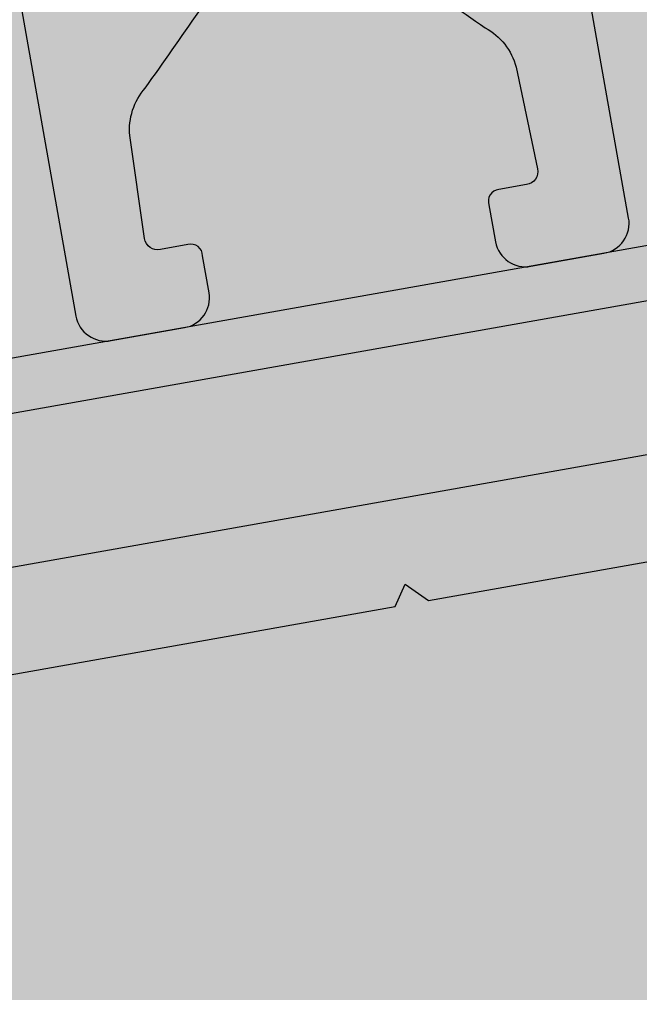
# Model space of a CAD drawing. Header units: millimetres. Extents: x -9096648 to 8741128, y -70248 to 735163.
# Drawn here: x -196562.65 to -196551.47, y 345907.36 to 345924.9 of the extents above; entities that cross this region are included whole.
import ezdxf
from ezdxf import colors
from ezdxf.entities.mleader import LeaderData, LeaderLine
from ezdxf.enums import TextEntityAlignment as Align
from ezdxf.math import Vec2, Vec3

# ---------------------------------------------------------------- set-up
doc = ezdxf.new("R2018")
doc.units = ezdxf.units.MM
for name, color, linetype, lineweight in [('АР_Маркер экспликации', 239, 'Continuous', 13), ('АР_Номер помещения', 1, 'Continuous', 25), ('АР_Отметки', 250, 'Continuous', 15), ('АР_Помещения_площадь', 19, 'Continuous', 9), ('АР_Размеры', 175, 'Continuous', 9), ('АР_Сущ Несущая стена', 202, 'Continuous', 30)]:
    doc.layers.add(name, color=color, linetype=linetype, lineweight=lineweight)
doc.layers.add('АР_Названия помещений', color=124, linetype='Continuous', lineweight=5, plot=False)
doc.styles.add('ISOCPEUR', font='isocpeui.ttf', dxfattribs={"height": 250})
doc.styles.get("Standard").update_dxf_attribs({"font": 'arial.ttf'})

# ---------------------------------------------------------------- blocks, each defined once
blk = doc.blocks.new('*U2187')
at = {"color": 8, "style": 'ISOCPEUR', "flags": 1}
blk.add_attdef('КАТЕГОРИЯ', (-499.166, -2092.186), '', height=250, dxfattribs=at)
at = {"layer": 'АР_Номер помещения', "color": 8, "style": 'ISOCPEUR'}
blk.add_attdef('НОМЕР_ПОМЕЩЕНИЯ', text='', height=300, dxfattribs=at).set_placement((-21006.233, -3796.072), align=Align.MIDDLE_CENTER)
at = {"layer": 'АР_Помещения_площадь', "color": 8, "lineweight": 30, "flags": 104}
blk.add_attdef('ИМЯ_ПОМЕЩЕНИЯ', text='', height=100, dxfattribs=at).set_placement((157.628, 1217.141), align=Align.MIDDLE_CENTER)
at = {"layer": 'АР_Помещения_площадь', "color": 8, "style": 'ISOCPEUR'}
blk.add_attdef('ПЛОЩАДЬ_ПОМЕЩЕНИЯ', text='', height=200, dxfattribs=at).set_placement((-20054.82, -13069.522), align=Align.MIDDLE_RIGHT)
blk = doc.blocks.new('*U2171')
at = {"color": 8, "style": 'ISOCPEUR', "flags": 1}
blk.add_attdef('КАТЕГОРИЯ', (-499.166, -2092.186), '', height=250, dxfattribs=at)
at = {"layer": 'АР_Номер помещения', "color": 8, "style": 'ISOCPEUR'}
blk.add_attdef('НОМЕР_ПОМЕЩЕНИЯ', text='', height=300, dxfattribs=at).set_placement((1135.237, -4683.519), align=Align.MIDDLE_CENTER)
at = {"layer": 'АР_Помещения_площадь', "color": 8, "lineweight": 30, "flags": 104}
blk.add_attdef('ИМЯ_ПОМЕЩЕНИЯ', text='', height=100, dxfattribs=at).set_placement((157.628, 1217.141), align=Align.MIDDLE_CENTER)
at = {"layer": 'АР_Помещения_площадь', "color": 8, "style": 'ISOCPEUR'}
blk.add_attdef('ПЛОЩАДЬ_ПОМЕЩЕНИЯ', text='', height=200, dxfattribs=at).set_placement((6388.051, -10752.088), align=Align.MIDDLE_RIGHT)
blk = doc.blocks.new('*U2167')
at = {"color": 8, "style": 'ISOCPEUR', "flags": 1}
blk.add_attdef('КАТЕГОРИЯ', (-499.166, -2092.186), '', height=250, dxfattribs=at)
at = {"layer": 'АР_Номер помещения', "color": 8, "style": 'ISOCPEUR'}
blk.add_attdef('НОМЕР_ПОМЕЩЕНИЯ', text='', height=300, dxfattribs=at).set_placement((-20232.679, 2600.078), align=Align.MIDDLE_CENTER)
at = {"layer": 'АР_Помещения_площадь', "color": 8, "style": 'ISOCPEUR'}
blk.add_attdef('ПЛОЩАДЬ_ПОМЕЩЕНИЯ', text='', height=200, dxfattribs=at).set_placement((-20053.458, 1769.683), align=Align.MIDDLE_RIGHT)
at = {"layer": 'АР_Помещения_площадь', "color": 8, "lineweight": 30, "flags": 104}
blk.add_attdef('ИМЯ_ПОМЕЩЕНИЯ', text='', height=100, dxfattribs=at).set_placement((157.628, 1217.141), align=Align.MIDDLE_CENTER)
blk = doc.blocks.new('_DotSmall')
at = {"color": 8, "linetype": 'ByBlock', "const_width": 0.5}
blk.add_lwpolyline([(-0.0625, 0, 1), (0.0625, 0, 1)], format="xyb", close=True, dxfattribs=at)

msp = doc.modelspace()

# ---------------------------------------------------------------- linework, layer by layer
at = {"layer": 'АР_Размеры', "color": 8, "lineweight": 0, "ltscale": 100, "transparency": 33554687}
for points in [[(-196567.415, 345952.19), (-196561.631, 345919.554, 0.414326), (-196560.995, 345919.11), (-196559.674, 345919.344, 0.410627), (-196559.228, 345919.973), (-196559.347, 345920.64, 0.492552), (-196559.611, 345920.841), (-196560.109, 345920.752, -0.441111), (-196560.392, 345920.95), (-196560.66, 345922.804, -0.208057), (-196560.38, 345923.66, -0.000016), (-196558.452, 345926.415, -0.439819), (-196557.009, 345926.671, -0.000016), (-196554.252, 345924.746, -0.208057), (-196553.695, 345924.039), (-196553.309, 345922.205, -0.441111), (-196553.507, 345921.923), (-196554.005, 345921.834, 0.492552), (-196554.184, 345921.555), (-196554.066, 345920.888, 0.410627), (-196553.431, 345920.45), (-196552.111, 345920.684, 0.414326), (-196551.666, 345921.32), (-196557.451, 345953.956, 0.523933)], [(-196567.415, 345952.19), (-196561.631, 345919.554, 0.414326), (-196560.995, 345919.11), (-196559.674, 345919.344, 0.410627), (-196559.228, 345919.973), (-196559.347, 345920.64, 0.492552), (-196559.611, 345920.841), (-196560.109, 345920.752, -0.441111), (-196560.392, 345920.95), (-196560.66, 345922.804, -0.208057), (-196560.38, 345923.66, -0.000016), (-196558.452, 345926.415, -0.439819), (-196557.009, 345926.671, -0.000016), (-196554.252, 345924.746, -0.208057), (-196553.695, 345924.039), (-196553.309, 345922.205, -0.441111), (-196553.507, 345921.923), (-196554.005, 345921.834, 0.492552), (-196554.184, 345921.555), (-196554.066, 345920.888, 0.410627), (-196553.431, 345920.45), (-196552.111, 345920.684, 0.414326), (-196551.666, 345921.32), (-196557.451, 345953.956, 0.523933)], [(-196567.415, 345952.19), (-196561.631, 345919.554, 0.414326), (-196560.995, 345919.11), (-196559.674, 345919.344, 0.410627), (-196559.228, 345919.973), (-196559.347, 345920.64, 0.492552), (-196559.611, 345920.841), (-196560.109, 345920.752, -0.441111), (-196560.392, 345920.95), (-196560.66, 345922.804, -0.208057), (-196560.38, 345923.66, -0.000016), (-196558.452, 345926.415, -0.439819), (-196557.009, 345926.671, -0.000016), (-196554.252, 345924.746, -0.208057), (-196553.695, 345924.039), (-196553.309, 345922.205, -0.441111), (-196553.507, 345921.923), (-196554.005, 345921.834, 0.492552), (-196554.184, 345921.555), (-196554.066, 345920.888, 0.410627), (-196553.431, 345920.45), (-196552.111, 345920.684, 0.414326), (-196551.666, 345921.32), (-196557.451, 345953.956, 0.523933)], [(-196567.415, 345952.19), (-196561.631, 345919.554, 0.414326), (-196560.995, 345919.11), (-196559.674, 345919.344, 0.410627), (-196559.228, 345919.973), (-196559.347, 345920.64, 0.492552), (-196559.611, 345920.841), (-196560.109, 345920.752, -0.441111), (-196560.392, 345920.95), (-196560.66, 345922.804, -0.208057), (-196560.38, 345923.66, -0.000016), (-196558.452, 345926.415, -0.439819), (-196557.009, 345926.671, -0.000016), (-196554.252, 345924.746, -0.208057), (-196553.695, 345924.039), (-196553.309, 345922.205, -0.441111), (-196553.507, 345921.923), (-196554.005, 345921.834, 0.492552), (-196554.184, 345921.555), (-196554.066, 345920.888, 0.410627), (-196553.431, 345920.45), (-196552.111, 345920.684, 0.414326), (-196551.666, 345921.32), (-196557.451, 345953.956, 0.523933)], [(-196567.415, 345952.19), (-196561.631, 345919.554, 0.414326), (-196560.995, 345919.11), (-196559.674, 345919.344, 0.410627), (-196559.228, 345919.973), (-196559.347, 345920.64, 0.492552), (-196559.611, 345920.841), (-196560.109, 345920.752, -0.441111), (-196560.392, 345920.95), (-196560.66, 345922.804, -0.208057), (-196560.38, 345923.66, -0.000016), (-196558.452, 345926.415, -0.439819), (-196557.009, 345926.671, -0.000016), (-196554.252, 345924.746, -0.208057), (-196553.695, 345924.039), (-196553.309, 345922.205, -0.441111), (-196553.507, 345921.923), (-196554.005, 345921.834, 0.492552), (-196554.184, 345921.555), (-196554.066, 345920.888, 0.410627), (-196553.431, 345920.45), (-196552.111, 345920.684, 0.414326), (-196551.666, 345921.32), (-196557.451, 345953.956, 0.523933)], [(-196567.415, 345952.19), (-196561.631, 345919.554, 0.414326), (-196560.995, 345919.11), (-196559.674, 345919.344, 0.410627), (-196559.228, 345919.973), (-196559.347, 345920.64, 0.492552), (-196559.611, 345920.841), (-196560.109, 345920.752, -0.441111), (-196560.392, 345920.95), (-196560.66, 345922.804, -0.208057), (-196560.38, 345923.66, -0.000016), (-196558.452, 345926.415, -0.439819), (-196557.009, 345926.671, -0.000016), (-196554.252, 345924.746, -0.208057), (-196553.695, 345924.039), (-196553.309, 345922.205, -0.441111), (-196553.507, 345921.923), (-196554.005, 345921.834, 0.492552), (-196554.184, 345921.555), (-196554.066, 345920.888, 0.410627), (-196553.431, 345920.45), (-196552.111, 345920.684, 0.414326), (-196551.666, 345921.32), (-196557.451, 345953.956, 0.523933)], [(-196567.415, 345952.19), (-196561.631, 345919.554, 0.414326), (-196560.995, 345919.11), (-196559.674, 345919.344, 0.410627), (-196559.228, 345919.973), (-196559.347, 345920.64, 0.492552), (-196559.611, 345920.841), (-196560.109, 345920.752, -0.441111), (-196560.392, 345920.95), (-196560.66, 345922.804, -0.208057), (-196560.38, 345923.66, -0.000016), (-196558.452, 345926.415, -0.439819), (-196557.009, 345926.671, -0.000016), (-196554.252, 345924.746, -0.208057), (-196553.695, 345924.039), (-196553.309, 345922.205, -0.441111), (-196553.507, 345921.923), (-196554.005, 345921.834, 0.492552), (-196554.184, 345921.555), (-196554.066, 345920.888, 0.410627), (-196553.431, 345920.45), (-196552.111, 345920.684, 0.414326), (-196551.666, 345921.32), (-196557.451, 345953.956, 0.523933)], [(-196567.415, 345952.19), (-196561.631, 345919.554, 0.414326), (-196560.995, 345919.11), (-196559.674, 345919.344, 0.410627), (-196559.228, 345919.973), (-196559.347, 345920.64, 0.492552), (-196559.611, 345920.841), (-196560.109, 345920.752, -0.441111), (-196560.392, 345920.95), (-196560.66, 345922.804, -0.208057), (-196560.38, 345923.66, -0.000016), (-196558.452, 345926.415, -0.439819), (-196557.009, 345926.671, -0.000016), (-196554.252, 345924.746, -0.208057), (-196553.695, 345924.039), (-196553.309, 345922.205, -0.441111), (-196553.507, 345921.923), (-196554.005, 345921.834, 0.492552), (-196554.184, 345921.555), (-196554.066, 345920.888, 0.410627), (-196553.431, 345920.45), (-196552.111, 345920.684, 0.414326), (-196551.666, 345921.32), (-196557.451, 345953.956, 0.523933)], [(-196567.415, 345952.19), (-196561.631, 345919.554, 0.414326), (-196560.995, 345919.11), (-196559.674, 345919.344, 0.410627), (-196559.228, 345919.973), (-196559.347, 345920.64, 0.492552), (-196559.611, 345920.841), (-196560.109, 345920.752, -0.441111), (-196560.392, 345920.95), (-196560.66, 345922.804, -0.208057), (-196560.38, 345923.66, -0.000016), (-196558.452, 345926.415, -0.439819), (-196557.009, 345926.671, -0.000016), (-196554.252, 345924.746, -0.208057), (-196553.695, 345924.039), (-196553.309, 345922.205, -0.441111), (-196553.507, 345921.923), (-196554.005, 345921.834, 0.492552), (-196554.184, 345921.555), (-196554.066, 345920.888, 0.410627), (-196553.431, 345920.45), (-196552.111, 345920.684, 0.414326), (-196551.666, 345921.32), (-196557.451, 345953.956, 0.523933)], [(-196567.415, 345952.19), (-196561.631, 345919.554, 0.414326), (-196560.995, 345919.11), (-196559.674, 345919.344, 0.410627), (-196559.228, 345919.973), (-196559.347, 345920.64, 0.492552), (-196559.611, 345920.841), (-196560.109, 345920.752, -0.441111), (-196560.392, 345920.95), (-196560.66, 345922.804, -0.208057), (-196560.38, 345923.66, -0.000016), (-196558.452, 345926.415, -0.439819), (-196557.009, 345926.671, -0.000016), (-196554.252, 345924.746, -0.208057), (-196553.695, 345924.039), (-196553.309, 345922.205, -0.441111), (-196553.507, 345921.923), (-196554.005, 345921.834, 0.492552), (-196554.184, 345921.555), (-196554.066, 345920.888, 0.410627), (-196553.431, 345920.45), (-196552.111, 345920.684, 0.414326), (-196551.666, 345921.32), (-196557.451, 345953.956, 0.523933)], [(-196567.415, 345952.19), (-196561.631, 345919.554, 0.414326), (-196560.995, 345919.11), (-196559.674, 345919.344, 0.410627), (-196559.228, 345919.973), (-196559.347, 345920.64, 0.492552), (-196559.611, 345920.841), (-196560.109, 345920.752, -0.441111), (-196560.392, 345920.95), (-196560.66, 345922.804, -0.208057), (-196560.38, 345923.66, -0.000016), (-196558.452, 345926.415, -0.439819), (-196557.009, 345926.671, -0.000016), (-196554.252, 345924.746, -0.208057), (-196553.695, 345924.039), (-196553.309, 345922.205, -0.441111), (-196553.507, 345921.923), (-196554.005, 345921.834, 0.492552), (-196554.184, 345921.555), (-196554.066, 345920.888, 0.410627), (-196553.431, 345920.45), (-196552.111, 345920.684, 0.414326), (-196551.666, 345921.32), (-196557.451, 345953.956, 0.523933)], [(-196567.415, 345952.19), (-196561.631, 345919.554, 0.414326), (-196560.995, 345919.11), (-196559.674, 345919.344, 0.410627), (-196559.228, 345919.973), (-196559.347, 345920.64, 0.492552), (-196559.611, 345920.841), (-196560.109, 345920.752, -0.441111), (-196560.392, 345920.95), (-196560.66, 345922.804, -0.208057), (-196560.38, 345923.66, -0.000016), (-196558.452, 345926.415, -0.439819), (-196557.009, 345926.671, -0.000016), (-196554.252, 345924.746, -0.208057), (-196553.695, 345924.039), (-196553.309, 345922.205, -0.441111), (-196553.507, 345921.923), (-196554.005, 345921.834, 0.492552), (-196554.184, 345921.555), (-196554.066, 345920.888, 0.410627), (-196553.431, 345920.45), (-196552.111, 345920.684, 0.414326), (-196551.666, 345921.32), (-196557.451, 345953.956, 0.523933)], [(-196567.415, 345952.19), (-196561.631, 345919.554, 0.414326), (-196560.995, 345919.11), (-196559.674, 345919.344, 0.410627), (-196559.228, 345919.973), (-196559.347, 345920.64, 0.492552), (-196559.611, 345920.841), (-196560.109, 345920.752, -0.441111), (-196560.392, 345920.95), (-196560.66, 345922.804, -0.208057), (-196560.38, 345923.66, -0.000016), (-196558.452, 345926.415, -0.439819), (-196557.009, 345926.671, -0.000016), (-196554.252, 345924.746, -0.208057), (-196553.695, 345924.039), (-196553.309, 345922.205, -0.441111), (-196553.507, 345921.923), (-196554.005, 345921.834, 0.492552), (-196554.184, 345921.555), (-196554.066, 345920.888, 0.410627), (-196553.431, 345920.45), (-196552.111, 345920.684, 0.414326), (-196551.666, 345921.32), (-196557.451, 345953.956, 0.523933)], [(-196567.415, 345952.19), (-196561.631, 345919.554, 0.414326), (-196560.995, 345919.11), (-196559.674, 345919.344, 0.410627), (-196559.228, 345919.973), (-196559.347, 345920.64, 0.492552), (-196559.611, 345920.841), (-196560.109, 345920.752, -0.441111), (-196560.392, 345920.95), (-196560.66, 345922.804, -0.208057), (-196560.38, 345923.66, -0.000016), (-196558.452, 345926.415, -0.439819), (-196557.009, 345926.671, -0.000016), (-196554.252, 345924.746, -0.208057), (-196553.695, 345924.039), (-196553.309, 345922.205, -0.441111), (-196553.507, 345921.923), (-196554.005, 345921.834, 0.492552), (-196554.184, 345921.555), (-196554.066, 345920.888, 0.410627), (-196553.431, 345920.45), (-196552.111, 345920.684, 0.414326), (-196551.666, 345921.32), (-196557.451, 345953.956, 0.523933)], [(-196567.415, 345952.19), (-196561.631, 345919.554, 0.414326), (-196560.995, 345919.11), (-196559.674, 345919.344, 0.410627), (-196559.228, 345919.973), (-196559.347, 345920.64, 0.492552), (-196559.611, 345920.841), (-196560.109, 345920.752, -0.441111), (-196560.392, 345920.95), (-196560.66, 345922.804, -0.208057), (-196560.38, 345923.66, -0.000016), (-196558.452, 345926.415, -0.439819), (-196557.009, 345926.671, -0.000016), (-196554.252, 345924.746, -0.208057), (-196553.695, 345924.039), (-196553.309, 345922.205, -0.441111), (-196553.507, 345921.923), (-196554.005, 345921.834, 0.492552), (-196554.184, 345921.555), (-196554.066, 345920.888, 0.410627), (-196553.431, 345920.45), (-196552.111, 345920.684, 0.414326), (-196551.666, 345921.32), (-196557.451, 345953.956, 0.523933)], [(-196567.415, 345952.19), (-196561.631, 345919.554, 0.414326), (-196560.995, 345919.11), (-196559.674, 345919.344, 0.410627), (-196559.228, 345919.973), (-196559.347, 345920.64, 0.492552), (-196559.611, 345920.841), (-196560.109, 345920.752, -0.441111), (-196560.392, 345920.95), (-196560.66, 345922.804, -0.208057), (-196560.38, 345923.66, -0.000016), (-196558.452, 345926.415, -0.439819), (-196557.009, 345926.671, -0.000016), (-196554.252, 345924.746, -0.208057), (-196553.695, 345924.039), (-196553.309, 345922.205, -0.441111), (-196553.507, 345921.923), (-196554.005, 345921.834, 0.492552), (-196554.184, 345921.555), (-196554.066, 345920.888, 0.410627), (-196553.431, 345920.45), (-196552.111, 345920.684, 0.414326), (-196551.666, 345921.32), (-196557.451, 345953.956, 0.523933)], [(-196567.415, 345952.19), (-196561.631, 345919.554, 0.414326), (-196560.995, 345919.11), (-196559.674, 345919.344, 0.410627), (-196559.228, 345919.973), (-196559.347, 345920.64, 0.492552), (-196559.611, 345920.841), (-196560.109, 345920.752, -0.441111), (-196560.392, 345920.95), (-196560.66, 345922.804, -0.208057), (-196560.38, 345923.66, -0.000016), (-196558.452, 345926.415, -0.439819), (-196557.009, 345926.671, -0.000016), (-196554.252, 345924.746, -0.208057), (-196553.695, 345924.039), (-196553.309, 345922.205, -0.441111), (-196553.507, 345921.923), (-196554.005, 345921.834, 0.492552), (-196554.184, 345921.555), (-196554.066, 345920.888, 0.410627), (-196553.431, 345920.45), (-196552.111, 345920.684, 0.414326), (-196551.666, 345921.32), (-196557.451, 345953.956, 0.523933)], [(-196567.415, 345952.19), (-196561.631, 345919.554, 0.414326), (-196560.995, 345919.11), (-196559.674, 345919.344, 0.410627), (-196559.228, 345919.973), (-196559.347, 345920.64, 0.492552), (-196559.611, 345920.841), (-196560.109, 345920.752, -0.441111), (-196560.392, 345920.95), (-196560.66, 345922.804, -0.208057), (-196560.38, 345923.66, -0.000016), (-196558.452, 345926.415, -0.439819), (-196557.009, 345926.671, -0.000016), (-196554.252, 345924.746, -0.208057), (-196553.695, 345924.039), (-196553.309, 345922.205, -0.441111), (-196553.507, 345921.923), (-196554.005, 345921.834, 0.492552), (-196554.184, 345921.555), (-196554.066, 345920.888, 0.410627), (-196553.431, 345920.45), (-196552.111, 345920.684, 0.414326), (-196551.666, 345921.32), (-196557.451, 345953.956, 0.523933)], [(-196567.415, 345952.19), (-196561.631, 345919.554, 0.414326), (-196560.995, 345919.11), (-196559.674, 345919.344, 0.410627), (-196559.228, 345919.973), (-196559.347, 345920.64, 0.492552), (-196559.611, 345920.841), (-196560.109, 345920.752, -0.441111), (-196560.392, 345920.95), (-196560.66, 345922.804, -0.208057), (-196560.38, 345923.66, -0.000016), (-196558.452, 345926.415, -0.439819), (-196557.009, 345926.671, -0.000016), (-196554.252, 345924.746, -0.208057), (-196553.695, 345924.039), (-196553.309, 345922.205, -0.441111), (-196553.507, 345921.923), (-196554.005, 345921.834, 0.492552), (-196554.184, 345921.555), (-196554.066, 345920.888, 0.410627), (-196553.431, 345920.45), (-196552.111, 345920.684, 0.414326), (-196551.666, 345921.32), (-196557.451, 345953.956, 0.523933)], [(-196567.415, 345952.19), (-196561.631, 345919.554, 0.414326), (-196560.995, 345919.11), (-196559.674, 345919.344, 0.410627), (-196559.228, 345919.973), (-196559.347, 345920.64, 0.492552), (-196559.611, 345920.841), (-196560.109, 345920.752, -0.441111), (-196560.392, 345920.95), (-196560.66, 345922.804, -0.208057), (-196560.38, 345923.66, -0.000016), (-196558.452, 345926.415, -0.439819), (-196557.009, 345926.671, -0.000016), (-196554.252, 345924.746, -0.208057), (-196553.695, 345924.039), (-196553.309, 345922.205, -0.441111), (-196553.507, 345921.923), (-196554.005, 345921.834, 0.492552), (-196554.184, 345921.555), (-196554.066, 345920.888, 0.410627), (-196553.431, 345920.45), (-196552.111, 345920.684, 0.414326), (-196551.666, 345921.32), (-196557.451, 345953.956, 0.523933)], [(-196567.415, 345952.19), (-196561.631, 345919.554, 0.414326), (-196560.995, 345919.11), (-196559.674, 345919.344, 0.410627), (-196559.228, 345919.973), (-196559.347, 345920.64, 0.492552), (-196559.611, 345920.841), (-196560.109, 345920.752, -0.441111), (-196560.392, 345920.95), (-196560.66, 345922.804, -0.208057), (-196560.38, 345923.66, -0.000016), (-196558.452, 345926.415, -0.439819), (-196557.009, 345926.671, -0.000016), (-196554.252, 345924.746, -0.208057), (-196553.695, 345924.039), (-196553.309, 345922.205, -0.441111), (-196553.507, 345921.923), (-196554.005, 345921.834, 0.492552), (-196554.184, 345921.555), (-196554.066, 345920.888, 0.410627), (-196553.431, 345920.45), (-196552.111, 345920.684, 0.414326), (-196551.666, 345921.32), (-196557.451, 345953.956, 0.523933)], [(-196567.415, 345952.19), (-196561.631, 345919.554, 0.414326), (-196560.995, 345919.11), (-196559.674, 345919.344, 0.410627), (-196559.228, 345919.973), (-196559.347, 345920.64, 0.492552), (-196559.611, 345920.841), (-196560.109, 345920.752, -0.441111), (-196560.392, 345920.95), (-196560.66, 345922.804, -0.208057), (-196560.38, 345923.66, -0.000016), (-196558.452, 345926.415, -0.439819), (-196557.009, 345926.671, -0.000016), (-196554.252, 345924.746, -0.208057), (-196553.695, 345924.039), (-196553.309, 345922.205, -0.441111), (-196553.507, 345921.923), (-196554.005, 345921.834, 0.492552), (-196554.184, 345921.555), (-196554.066, 345920.888, 0.410627), (-196553.431, 345920.45), (-196552.111, 345920.684, 0.414326), (-196551.666, 345921.32), (-196557.451, 345953.956, 0.523933)], [(-196567.415, 345952.19), (-196561.631, 345919.554, 0.414326), (-196560.995, 345919.11), (-196559.674, 345919.344, 0.410627), (-196559.228, 345919.973), (-196559.347, 345920.64, 0.492552), (-196559.611, 345920.841), (-196560.109, 345920.752, -0.441111), (-196560.392, 345920.95), (-196560.66, 345922.804, -0.208057), (-196560.38, 345923.66, -0.000016), (-196558.452, 345926.415, -0.439819), (-196557.009, 345926.671, -0.000016), (-196554.252, 345924.746, -0.208057), (-196553.695, 345924.039), (-196553.309, 345922.205, -0.441111), (-196553.507, 345921.923), (-196554.005, 345921.834, 0.492552), (-196554.184, 345921.555), (-196554.066, 345920.888, 0.410627), (-196553.431, 345920.45), (-196552.111, 345920.684, 0.414326), (-196551.666, 345921.32), (-196557.451, 345953.956, 0.523933)], [(-196567.415, 345952.19), (-196561.631, 345919.554, 0.414326), (-196560.995, 345919.11), (-196559.674, 345919.344, 0.410627), (-196559.228, 345919.973), (-196559.347, 345920.64, 0.492552), (-196559.611, 345920.841), (-196560.109, 345920.752, -0.441111), (-196560.392, 345920.95), (-196560.66, 345922.804, -0.208057), (-196560.38, 345923.66, -0.000016), (-196558.452, 345926.415, -0.439819), (-196557.009, 345926.671, -0.000016), (-196554.252, 345924.746, -0.208057), (-196553.695, 345924.039), (-196553.309, 345922.205, -0.441111), (-196553.507, 345921.923), (-196554.005, 345921.834, 0.492552), (-196554.184, 345921.555), (-196554.066, 345920.888, 0.410627), (-196553.431, 345920.45), (-196552.111, 345920.684, 0.414326), (-196551.666, 345921.32), (-196557.451, 345953.956, 0.523933)], [(-196567.415, 345952.19), (-196561.631, 345919.554, 0.414326), (-196560.995, 345919.11), (-196559.674, 345919.344, 0.410627), (-196559.228, 345919.973), (-196559.347, 345920.64, 0.492552), (-196559.611, 345920.841), (-196560.109, 345920.752, -0.441111), (-196560.392, 345920.95), (-196560.66, 345922.804, -0.208057), (-196560.38, 345923.66, -0.000016), (-196558.452, 345926.415, -0.439819), (-196557.009, 345926.671, -0.000016), (-196554.252, 345924.746, -0.208057), (-196553.695, 345924.039), (-196553.309, 345922.205, -0.441111), (-196553.507, 345921.923), (-196554.005, 345921.834, 0.492552), (-196554.184, 345921.555), (-196554.066, 345920.888, 0.410627), (-196553.431, 345920.45), (-196552.111, 345920.684, 0.414326), (-196551.666, 345921.32), (-196557.451, 345953.956, 0.523933)], [(-196567.415, 345952.19), (-196561.631, 345919.554, 0.414326), (-196560.995, 345919.11), (-196559.674, 345919.344, 0.410627), (-196559.228, 345919.973), (-196559.347, 345920.64, 0.492552), (-196559.611, 345920.841), (-196560.109, 345920.752, -0.441111), (-196560.392, 345920.95), (-196560.66, 345922.804, -0.208057), (-196560.38, 345923.66, -0.000016), (-196558.452, 345926.415, -0.439819), (-196557.009, 345926.671, -0.000016), (-196554.252, 345924.746, -0.208057), (-196553.695, 345924.039), (-196553.309, 345922.205, -0.441111), (-196553.507, 345921.923), (-196554.005, 345921.834, 0.492552), (-196554.184, 345921.555), (-196554.066, 345920.888, 0.410627), (-196553.431, 345920.45), (-196552.111, 345920.684, 0.414326), (-196551.666, 345921.32), (-196557.451, 345953.956, 0.523933)], [(-196567.415, 345952.19), (-196561.631, 345919.554, 0.414326), (-196560.995, 345919.11), (-196559.674, 345919.344, 0.410627), (-196559.228, 345919.973), (-196559.347, 345920.64, 0.492552), (-196559.611, 345920.841), (-196560.109, 345920.752, -0.441111), (-196560.392, 345920.95), (-196560.66, 345922.804, -0.208057), (-196560.38, 345923.66, -0.000016), (-196558.452, 345926.415, -0.439819), (-196557.009, 345926.671, -0.000016), (-196554.252, 345924.746, -0.208057), (-196553.695, 345924.039), (-196553.309, 345922.205, -0.441111), (-196553.507, 345921.923), (-196554.005, 345921.834, 0.492552), (-196554.184, 345921.555), (-196554.066, 345920.888, 0.410627), (-196553.431, 345920.45), (-196552.111, 345920.684, 0.414326), (-196551.666, 345921.32), (-196557.451, 345953.956, 0.523933)], [(-196567.415, 345952.19), (-196561.631, 345919.554, 0.414326), (-196560.995, 345919.11), (-196559.674, 345919.344, 0.410627), (-196559.228, 345919.973), (-196559.347, 345920.64, 0.492552), (-196559.611, 345920.841), (-196560.109, 345920.752, -0.441111), (-196560.392, 345920.95), (-196560.66, 345922.804, -0.208057), (-196560.38, 345923.66, -0.000016), (-196558.452, 345926.415, -0.439819), (-196557.009, 345926.671, -0.000016), (-196554.252, 345924.746, -0.208057), (-196553.695, 345924.039), (-196553.309, 345922.205, -0.441111), (-196553.507, 345921.923), (-196554.005, 345921.834, 0.492552), (-196554.184, 345921.555), (-196554.066, 345920.888, 0.410627), (-196553.431, 345920.45), (-196552.111, 345920.684, 0.414326), (-196551.666, 345921.32), (-196557.451, 345953.956, 0.523933)], [(-196567.415, 345952.19), (-196561.631, 345919.554, 0.414326), (-196560.995, 345919.11), (-196559.674, 345919.344, 0.410627), (-196559.228, 345919.973), (-196559.347, 345920.64, 0.492552), (-196559.611, 345920.841), (-196560.109, 345920.752, -0.441111), (-196560.392, 345920.95), (-196560.66, 345922.804, -0.208057), (-196560.38, 345923.66, -0.000016), (-196558.452, 345926.415, -0.439819), (-196557.009, 345926.671, -0.000016), (-196554.252, 345924.746, -0.208057), (-196553.695, 345924.039), (-196553.309, 345922.205, -0.441111), (-196553.507, 345921.923), (-196554.005, 345921.834, 0.492552), (-196554.184, 345921.555), (-196554.066, 345920.888, 0.410627), (-196553.431, 345920.45), (-196552.111, 345920.684, 0.414326), (-196551.666, 345921.32), (-196557.451, 345953.956, 0.523933)], [(-196567.415, 345952.19), (-196561.631, 345919.554, 0.414326), (-196560.995, 345919.11), (-196559.674, 345919.344, 0.410627), (-196559.228, 345919.973), (-196559.347, 345920.64, 0.492552), (-196559.611, 345920.841), (-196560.109, 345920.752, -0.441111), (-196560.392, 345920.95), (-196560.66, 345922.804, -0.208057), (-196560.38, 345923.66, -0.000016), (-196558.452, 345926.415, -0.439819), (-196557.009, 345926.671, -0.000016), (-196554.252, 345924.746, -0.208057), (-196553.695, 345924.039), (-196553.309, 345922.205, -0.441111), (-196553.507, 345921.923), (-196554.005, 345921.834, 0.492552), (-196554.184, 345921.555), (-196554.066, 345920.888, 0.410627), (-196553.431, 345920.45), (-196552.111, 345920.684, 0.414326), (-196551.666, 345921.32), (-196557.451, 345953.956, 0.523933)], [(-196567.415, 345952.19), (-196561.631, 345919.554, 0.414326), (-196560.995, 345919.11), (-196559.674, 345919.344, 0.410627), (-196559.228, 345919.973), (-196559.347, 345920.64, 0.492552), (-196559.611, 345920.841), (-196560.109, 345920.752, -0.441111), (-196560.392, 345920.95), (-196560.66, 345922.804, -0.208057), (-196560.38, 345923.66, -0.000016), (-196558.452, 345926.415, -0.439819), (-196557.009, 345926.671, -0.000016), (-196554.252, 345924.746, -0.208057), (-196553.695, 345924.039), (-196553.309, 345922.205, -0.441111), (-196553.507, 345921.923), (-196554.005, 345921.834, 0.492552), (-196554.184, 345921.555), (-196554.066, 345920.888, 0.410627), (-196553.431, 345920.45), (-196552.111, 345920.684, 0.414326), (-196551.666, 345921.32), (-196557.451, 345953.956, 0.523933)], [(-196567.415, 345952.19), (-196561.631, 345919.554, 0.414326), (-196560.995, 345919.11), (-196559.674, 345919.344, 0.410627), (-196559.228, 345919.973), (-196559.347, 345920.64, 0.492552), (-196559.611, 345920.841), (-196560.109, 345920.752, -0.441111), (-196560.392, 345920.95), (-196560.66, 345922.804, -0.208057), (-196560.38, 345923.66, -0.000016), (-196558.452, 345926.415, -0.439819), (-196557.009, 345926.671, -0.000016), (-196554.252, 345924.746, -0.208057), (-196553.695, 345924.039), (-196553.309, 345922.205, -0.441111), (-196553.507, 345921.923), (-196554.005, 345921.834, 0.492552), (-196554.184, 345921.555), (-196554.066, 345920.888, 0.410627), (-196553.431, 345920.45), (-196552.111, 345920.684, 0.414326), (-196551.666, 345921.32), (-196557.451, 345953.956, 0.523933)], [(-196567.415, 345952.19), (-196561.631, 345919.554, 0.414326), (-196560.995, 345919.11), (-196559.674, 345919.344, 0.410627), (-196559.228, 345919.973), (-196559.347, 345920.64, 0.492552), (-196559.611, 345920.841), (-196560.109, 345920.752, -0.441111), (-196560.392, 345920.95), (-196560.66, 345922.804, -0.208057), (-196560.38, 345923.66, -0.000016), (-196558.452, 345926.415, -0.439819), (-196557.009, 345926.671, -0.000016), (-196554.252, 345924.746, -0.208057), (-196553.695, 345924.039), (-196553.309, 345922.205, -0.441111), (-196553.507, 345921.923), (-196554.005, 345921.834, 0.492552), (-196554.184, 345921.555), (-196554.066, 345920.888, 0.410627), (-196553.431, 345920.45), (-196552.111, 345920.684, 0.414326), (-196551.666, 345921.32), (-196557.451, 345953.956, 0.523933)], [(-196567.415, 345952.19), (-196561.631, 345919.554, 0.414326), (-196560.995, 345919.11), (-196559.674, 345919.344, 0.410627), (-196559.228, 345919.973), (-196559.347, 345920.64, 0.492552), (-196559.611, 345920.841), (-196560.109, 345920.752, -0.441111), (-196560.392, 345920.95), (-196560.66, 345922.804, -0.208057), (-196560.38, 345923.66, -0.000016), (-196558.452, 345926.415, -0.439819), (-196557.009, 345926.671, -0.000016), (-196554.252, 345924.746, -0.208057), (-196553.695, 345924.039), (-196553.309, 345922.205, -0.441111), (-196553.507, 345921.923), (-196554.005, 345921.834, 0.492552), (-196554.184, 345921.555), (-196554.066, 345920.888, 0.410627), (-196553.431, 345920.45), (-196552.111, 345920.684, 0.414326), (-196551.666, 345921.32), (-196557.451, 345953.956, 0.523933)], [(-196567.415, 345952.19), (-196561.631, 345919.554, 0.414326), (-196560.995, 345919.11), (-196559.674, 345919.344, 0.410627), (-196559.228, 345919.973), (-196559.347, 345920.64, 0.492552), (-196559.611, 345920.841), (-196560.109, 345920.752, -0.441111), (-196560.392, 345920.95), (-196560.66, 345922.804, -0.208057), (-196560.38, 345923.66, -0.000016), (-196558.452, 345926.415, -0.439819), (-196557.009, 345926.671, -0.000016), (-196554.252, 345924.746, -0.208057), (-196553.695, 345924.039), (-196553.309, 345922.205, -0.441111), (-196553.507, 345921.923), (-196554.005, 345921.834, 0.492552), (-196554.184, 345921.555), (-196554.066, 345920.888, 0.410627), (-196553.431, 345920.45), (-196552.111, 345920.684, 0.414326), (-196551.666, 345921.32), (-196557.451, 345953.956, 0.523933)], [(-196567.415, 345952.19), (-196561.631, 345919.554, 0.414326), (-196560.995, 345919.11), (-196559.674, 345919.344, 0.410627), (-196559.228, 345919.973), (-196559.347, 345920.64, 0.492552), (-196559.611, 345920.841), (-196560.109, 345920.752, -0.441111), (-196560.392, 345920.95), (-196560.66, 345922.804, -0.208057), (-196560.38, 345923.66, -0.000016), (-196558.452, 345926.415, -0.439819), (-196557.009, 345926.671, -0.000016), (-196554.252, 345924.746, -0.208057), (-196553.695, 345924.039), (-196553.309, 345922.205, -0.441111), (-196553.507, 345921.923), (-196554.005, 345921.834, 0.492552), (-196554.184, 345921.555), (-196554.066, 345920.888, 0.410627), (-196553.431, 345920.45), (-196552.111, 345920.684, 0.414326), (-196551.666, 345921.32), (-196557.451, 345953.956, 0.523933)], [(-196567.415, 345952.19), (-196561.631, 345919.554, 0.414326), (-196560.995, 345919.11), (-196559.674, 345919.344, 0.410627), (-196559.228, 345919.973), (-196559.347, 345920.64, 0.492552), (-196559.611, 345920.841), (-196560.109, 345920.752, -0.441111), (-196560.392, 345920.95), (-196560.66, 345922.804, -0.208057), (-196560.38, 345923.66, -0.000016), (-196558.452, 345926.415, -0.439819), (-196557.009, 345926.671, -0.000016), (-196554.252, 345924.746, -0.208057), (-196553.695, 345924.039), (-196553.309, 345922.205, -0.441111), (-196553.507, 345921.923), (-196554.005, 345921.834, 0.492552), (-196554.184, 345921.555), (-196554.066, 345920.888, 0.410627), (-196553.431, 345920.45), (-196552.111, 345920.684, 0.414326), (-196551.666, 345921.32), (-196557.451, 345953.956, 0.523933)], [(-196567.415, 345952.19), (-196561.631, 345919.554, 0.414326), (-196560.995, 345919.11), (-196559.674, 345919.344, 0.410627), (-196559.228, 345919.973), (-196559.347, 345920.64, 0.492552), (-196559.611, 345920.841), (-196560.109, 345920.752, -0.441111), (-196560.392, 345920.95), (-196560.66, 345922.804, -0.208057), (-196560.38, 345923.66, -0.000016), (-196558.452, 345926.415, -0.439819), (-196557.009, 345926.671, -0.000016), (-196554.252, 345924.746, -0.208057), (-196553.695, 345924.039), (-196553.309, 345922.205, -0.441111), (-196553.507, 345921.923), (-196554.005, 345921.834, 0.492552), (-196554.184, 345921.555), (-196554.066, 345920.888, 0.410627), (-196553.431, 345920.45), (-196552.111, 345920.684, 0.414326), (-196551.666, 345921.32), (-196557.451, 345953.956, 0.523933)], [(-196573.925, 345907.718, 0.414326), (-196573.085, 345908.919), (-196573.298, 345910.12, -0.082799), (-196565.598, 345912.598), (-196555.874, 345914.321), (-196555.698, 345914.724), (-196555.274, 345914.428), (-196545.67, 345916.13, -0.082799)], [(-196573.925, 345907.718, 0.414326), (-196573.085, 345908.919), (-196573.298, 345910.12, -0.082799), (-196565.598, 345912.598), (-196555.874, 345914.321), (-196555.698, 345914.724), (-196555.274, 345914.428), (-196545.67, 345916.13, -0.082799)], [(-196573.925, 345907.718, 0.414326), (-196573.085, 345908.919), (-196573.298, 345910.12, -0.082799), (-196565.598, 345912.598), (-196555.874, 345914.321), (-196555.698, 345914.724), (-196555.274, 345914.428), (-196545.67, 345916.13, -0.082799)], [(-196573.925, 345907.718, 0.414326), (-196573.085, 345908.919), (-196573.298, 345910.12, -0.082799), (-196565.598, 345912.598), (-196555.874, 345914.321), (-196555.698, 345914.724), (-196555.274, 345914.428), (-196545.67, 345916.13, -0.082799)], [(-196573.925, 345907.718, 0.414326), (-196573.085, 345908.919), (-196573.298, 345910.12, -0.082799), (-196565.598, 345912.598), (-196555.874, 345914.321), (-196555.698, 345914.724), (-196555.274, 345914.428), (-196545.67, 345916.13, -0.082799)], [(-196573.925, 345907.718, 0.414326), (-196573.085, 345908.919), (-196573.298, 345910.12, -0.082799), (-196565.598, 345912.598), (-196555.874, 345914.321), (-196555.698, 345914.724), (-196555.274, 345914.428), (-196545.67, 345916.13, -0.082799)], [(-196573.925, 345907.718, 0.414326), (-196573.085, 345908.919), (-196573.298, 345910.12, -0.082799), (-196565.598, 345912.598), (-196555.874, 345914.321), (-196555.698, 345914.724), (-196555.274, 345914.428), (-196545.67, 345916.13, -0.082799)], [(-196573.925, 345907.718, 0.414326), (-196573.085, 345908.919), (-196573.298, 345910.12, -0.082799), (-196565.598, 345912.598), (-196555.874, 345914.321), (-196555.698, 345914.724), (-196555.274, 345914.428), (-196545.67, 345916.13, -0.082799)], [(-196573.925, 345907.718, 0.414326), (-196573.085, 345908.919), (-196573.298, 345910.12, -0.082799), (-196565.598, 345912.598), (-196555.874, 345914.321), (-196555.698, 345914.724), (-196555.274, 345914.428), (-196545.67, 345916.13, -0.082799)], [(-196573.925, 345907.718, 0.414326), (-196573.085, 345908.919), (-196573.298, 345910.12, -0.082799), (-196565.598, 345912.598), (-196555.874, 345914.321), (-196555.698, 345914.724), (-196555.274, 345914.428), (-196545.67, 345916.13, -0.082799)], [(-196573.925, 345907.718, 0.414326), (-196573.085, 345908.919), (-196573.298, 345910.12, -0.082799), (-196565.598, 345912.598), (-196555.874, 345914.321), (-196555.698, 345914.724), (-196555.274, 345914.428), (-196545.67, 345916.13, -0.082799)], [(-196573.925, 345907.718, 0.414326), (-196573.085, 345908.919), (-196573.298, 345910.12, -0.082799), (-196565.598, 345912.598), (-196555.874, 345914.321), (-196555.698, 345914.724), (-196555.274, 345914.428), (-196545.67, 345916.13, -0.082799)], [(-196573.925, 345907.718, 0.414326), (-196573.085, 345908.919), (-196573.298, 345910.12, -0.082799), (-196565.598, 345912.598), (-196555.874, 345914.321), (-196555.698, 345914.724), (-196555.274, 345914.428), (-196545.67, 345916.13, -0.082799)], [(-196573.925, 345907.718, 0.414326), (-196573.085, 345908.919), (-196573.298, 345910.12, -0.082799), (-196565.598, 345912.598), (-196555.874, 345914.321), (-196555.698, 345914.724), (-196555.274, 345914.428), (-196545.67, 345916.13, -0.082799)], [(-196573.925, 345907.718, 0.414326), (-196573.085, 345908.919), (-196573.298, 345910.12, -0.082799), (-196565.598, 345912.598), (-196555.874, 345914.321), (-196555.698, 345914.724), (-196555.274, 345914.428), (-196545.67, 345916.13, -0.082799)], [(-196573.925, 345907.718, 0.414326), (-196573.085, 345908.919), (-196573.298, 345910.12, -0.082799), (-196565.598, 345912.598), (-196555.874, 345914.321), (-196555.698, 345914.724), (-196555.274, 345914.428), (-196545.67, 345916.13, -0.082799)], [(-196573.925, 345907.718, 0.414326), (-196573.085, 345908.919), (-196573.298, 345910.12, -0.082799), (-196565.598, 345912.598), (-196555.874, 345914.321), (-196555.698, 345914.724), (-196555.274, 345914.428), (-196545.67, 345916.13, -0.082799)], [(-196573.925, 345907.718, 0.414326), (-196573.085, 345908.919), (-196573.298, 345910.12, -0.082799), (-196565.598, 345912.598), (-196555.874, 345914.321), (-196555.698, 345914.724), (-196555.274, 345914.428), (-196545.67, 345916.13, -0.082799)], [(-196573.925, 345907.718, 0.414326), (-196573.085, 345908.919), (-196573.298, 345910.12, -0.082799), (-196565.598, 345912.598), (-196555.874, 345914.321), (-196555.698, 345914.724), (-196555.274, 345914.428), (-196545.67, 345916.13, -0.082799)], [(-196573.925, 345907.718, 0.414326), (-196573.085, 345908.919), (-196573.298, 345910.12, -0.082799), (-196565.598, 345912.598), (-196555.874, 345914.321), (-196555.698, 345914.724), (-196555.274, 345914.428), (-196545.67, 345916.13, -0.082799)], [(-196573.925, 345907.718, 0.414326), (-196573.085, 345908.919), (-196573.298, 345910.12, -0.082799), (-196565.598, 345912.598), (-196555.874, 345914.321), (-196555.698, 345914.724), (-196555.274, 345914.428), (-196545.67, 345916.13, -0.082799)], [(-196573.925, 345907.718, 0.414326), (-196573.085, 345908.919), (-196573.298, 345910.12, -0.082799), (-196565.598, 345912.598), (-196555.874, 345914.321), (-196555.698, 345914.724), (-196555.274, 345914.428), (-196545.67, 345916.13, -0.082799)], [(-196573.925, 345907.718, 0.414326), (-196573.085, 345908.919), (-196573.298, 345910.12, -0.082799), (-196565.598, 345912.598), (-196555.874, 345914.321), (-196555.698, 345914.724), (-196555.274, 345914.428), (-196545.67, 345916.13, -0.082799)], [(-196573.925, 345907.718, 0.414326), (-196573.085, 345908.919), (-196573.298, 345910.12, -0.082799), (-196565.598, 345912.598), (-196555.874, 345914.321), (-196555.698, 345914.724), (-196555.274, 345914.428), (-196545.67, 345916.13, -0.082799)], [(-196573.925, 345907.718, 0.414326), (-196573.085, 345908.919), (-196573.298, 345910.12, -0.082799), (-196565.598, 345912.598), (-196555.874, 345914.321), (-196555.698, 345914.724), (-196555.274, 345914.428), (-196545.67, 345916.13, -0.082799)], [(-196573.925, 345907.718, 0.414326), (-196573.085, 345908.919), (-196573.298, 345910.12, -0.082799), (-196565.598, 345912.598), (-196555.874, 345914.321), (-196555.698, 345914.724), (-196555.274, 345914.428), (-196545.67, 345916.13, -0.082799)], [(-196573.925, 345907.718, 0.414326), (-196573.085, 345908.919), (-196573.298, 345910.12, -0.082799), (-196565.598, 345912.598), (-196555.874, 345914.321), (-196555.698, 345914.724), (-196555.274, 345914.428), (-196545.67, 345916.13, -0.082799)], [(-196573.925, 345907.718, 0.414326), (-196573.085, 345908.919), (-196573.298, 345910.12, -0.082799), (-196565.598, 345912.598), (-196555.874, 345914.321), (-196555.698, 345914.724), (-196555.274, 345914.428), (-196545.67, 345916.13, -0.082799)], [(-196573.925, 345907.718, 0.414326), (-196573.085, 345908.919), (-196573.298, 345910.12, -0.082799), (-196565.598, 345912.598), (-196555.874, 345914.321), (-196555.698, 345914.724), (-196555.274, 345914.428), (-196545.67, 345916.13, -0.082799)], [(-196573.925, 345907.718, 0.414326), (-196573.085, 345908.919), (-196573.298, 345910.12, -0.082799), (-196565.598, 345912.598), (-196555.874, 345914.321), (-196555.698, 345914.724), (-196555.274, 345914.428), (-196545.67, 345916.13, -0.082799)], [(-196573.925, 345907.718, 0.414326), (-196573.085, 345908.919), (-196573.298, 345910.12, -0.082799), (-196565.598, 345912.598), (-196555.874, 345914.321), (-196555.698, 345914.724), (-196555.274, 345914.428), (-196545.67, 345916.13, -0.082799)], [(-196573.925, 345907.718, 0.414326), (-196573.085, 345908.919), (-196573.298, 345910.12, -0.082799), (-196565.598, 345912.598), (-196555.874, 345914.321), (-196555.698, 345914.724), (-196555.274, 345914.428), (-196545.67, 345916.13, -0.082799)], [(-196573.925, 345907.718, 0.414326), (-196573.085, 345908.919), (-196573.298, 345910.12, -0.082799), (-196565.598, 345912.598), (-196555.874, 345914.321), (-196555.698, 345914.724), (-196555.274, 345914.428), (-196545.67, 345916.13, -0.082799)], [(-196573.925, 345907.718, 0.414326), (-196573.085, 345908.919), (-196573.298, 345910.12, -0.082799), (-196565.598, 345912.598), (-196555.874, 345914.321), (-196555.698, 345914.724), (-196555.274, 345914.428), (-196545.67, 345916.13, -0.082799)], [(-196573.925, 345907.718, 0.414326), (-196573.085, 345908.919), (-196573.298, 345910.12, -0.082799), (-196565.598, 345912.598), (-196555.874, 345914.321), (-196555.698, 345914.724), (-196555.274, 345914.428), (-196545.67, 345916.13, -0.082799)], [(-196573.925, 345907.718, 0.414326), (-196573.085, 345908.919), (-196573.298, 345910.12, -0.082799), (-196565.598, 345912.598), (-196555.874, 345914.321), (-196555.698, 345914.724), (-196555.274, 345914.428), (-196545.67, 345916.13, -0.082799)], [(-196573.925, 345907.718, 0.414326), (-196573.085, 345908.919), (-196573.298, 345910.12, -0.082799), (-196565.598, 345912.598), (-196555.874, 345914.321), (-196555.698, 345914.724), (-196555.274, 345914.428), (-196545.67, 345916.13, -0.082799)], [(-196573.925, 345907.718, 0.414326), (-196573.085, 345908.919), (-196573.298, 345910.12, -0.082799), (-196565.598, 345912.598), (-196555.874, 345914.321), (-196555.698, 345914.724), (-196555.274, 345914.428), (-196545.67, 345916.13, -0.082799)]]:
    msp.add_lwpolyline(points, format="xyb", dxfattribs=at)
at = {"layer": 'АР_Размеры', "color": 8}
msp.add_lwpolyline([(-196581.583, 345914.47), (-196531.302, 345923.382), (-196531.472, 345924.342), (-196581.753, 345915.43)], close=True, dxfattribs=at)
msp.add_lwpolyline([(-196581.583, 345914.47), (-196531.302, 345923.382), (-196531.472, 345924.342), (-196581.753, 345915.43)], close=True, dxfattribs=at)
msp.add_lwpolyline([(-196581.583, 345914.47), (-196531.302, 345923.382), (-196531.472, 345924.342), (-196581.753, 345915.43)], close=True, dxfattribs=at)
msp.add_lwpolyline([(-196581.583, 345914.47), (-196531.302, 345923.382), (-196531.472, 345924.342), (-196581.753, 345915.43)], close=True, dxfattribs=at)
msp.add_lwpolyline([(-196581.583, 345914.47), (-196531.302, 345923.382), (-196531.472, 345924.342), (-196581.753, 345915.43)], close=True, dxfattribs=at)
msp.add_lwpolyline([(-196581.583, 345914.47), (-196531.302, 345923.382), (-196531.472, 345924.342), (-196581.753, 345915.43)], close=True, dxfattribs=at)
msp.add_lwpolyline([(-196581.583, 345914.47), (-196531.302, 345923.382), (-196531.472, 345924.342), (-196581.753, 345915.43)], close=True, dxfattribs=at)
msp.add_lwpolyline([(-196581.583, 345914.47), (-196531.302, 345923.382), (-196531.472, 345924.342), (-196581.753, 345915.43)], close=True, dxfattribs=at)
msp.add_lwpolyline([(-196581.583, 345914.47), (-196531.302, 345923.382), (-196531.472, 345924.342), (-196581.753, 345915.43)], close=True, dxfattribs=at)
msp.add_lwpolyline([(-196581.583, 345914.47), (-196531.302, 345923.382), (-196531.472, 345924.342), (-196581.753, 345915.43)], close=True, dxfattribs=at)
msp.add_lwpolyline([(-196581.583, 345914.47), (-196531.302, 345923.382), (-196531.472, 345924.342), (-196581.753, 345915.43)], close=True, dxfattribs=at)
msp.add_lwpolyline([(-196581.583, 345914.47), (-196531.302, 345923.382), (-196531.472, 345924.342), (-196581.753, 345915.43)], close=True, dxfattribs=at)
msp.add_lwpolyline([(-196581.583, 345914.47), (-196531.302, 345923.382), (-196531.472, 345924.342), (-196581.753, 345915.43)], close=True, dxfattribs=at)
msp.add_lwpolyline([(-196581.583, 345914.47), (-196531.302, 345923.382), (-196531.472, 345924.342), (-196581.753, 345915.43)], close=True, dxfattribs=at)
msp.add_lwpolyline([(-196581.583, 345914.47), (-196531.302, 345923.382), (-196531.472, 345924.342), (-196581.753, 345915.43)], close=True, dxfattribs=at)
msp.add_lwpolyline([(-196581.583, 345914.47), (-196531.302, 345923.382), (-196531.472, 345924.342), (-196581.753, 345915.43)], close=True, dxfattribs=at)
msp.add_lwpolyline([(-196581.583, 345914.47), (-196531.302, 345923.382), (-196531.472, 345924.342), (-196581.753, 345915.43)], close=True, dxfattribs=at)
msp.add_lwpolyline([(-196581.583, 345914.47), (-196531.302, 345923.382), (-196531.472, 345924.342), (-196581.753, 345915.43)], close=True, dxfattribs=at)
msp.add_lwpolyline([(-196581.583, 345914.47), (-196531.302, 345923.382), (-196531.472, 345924.342), (-196581.753, 345915.43)], close=True, dxfattribs=at)
msp.add_lwpolyline([(-196581.583, 345914.47), (-196531.302, 345923.382), (-196531.472, 345924.342), (-196581.753, 345915.43)], close=True, dxfattribs=at)
msp.add_lwpolyline([(-196581.583, 345914.47), (-196531.302, 345923.382), (-196531.472, 345924.342), (-196581.753, 345915.43)], close=True, dxfattribs=at)
msp.add_lwpolyline([(-196581.583, 345914.47), (-196531.302, 345923.382), (-196531.472, 345924.342), (-196581.753, 345915.43)], close=True, dxfattribs=at)
msp.add_lwpolyline([(-196581.583, 345914.47), (-196531.302, 345923.382), (-196531.472, 345924.342), (-196581.753, 345915.43)], close=True, dxfattribs=at)
msp.add_lwpolyline([(-196581.583, 345914.47), (-196531.302, 345923.382), (-196531.472, 345924.342), (-196581.753, 345915.43)], close=True, dxfattribs=at)
msp.add_lwpolyline([(-196581.583, 345914.47), (-196531.302, 345923.382), (-196531.472, 345924.342), (-196581.753, 345915.43)], close=True, dxfattribs=at)
msp.add_lwpolyline([(-196581.583, 345914.47), (-196531.302, 345923.382), (-196531.472, 345924.342), (-196581.753, 345915.43)], close=True, dxfattribs=at)
msp.add_lwpolyline([(-196581.583, 345914.47), (-196531.302, 345923.382), (-196531.472, 345924.342), (-196581.753, 345915.43)], close=True, dxfattribs=at)
msp.add_lwpolyline([(-196581.583, 345914.47), (-196531.302, 345923.382), (-196531.472, 345924.342), (-196581.753, 345915.43)], close=True, dxfattribs=at)
msp.add_lwpolyline([(-196581.583, 345914.47), (-196531.302, 345923.382), (-196531.472, 345924.342), (-196581.753, 345915.43)], close=True, dxfattribs=at)
msp.add_lwpolyline([(-196581.583, 345914.47), (-196531.302, 345923.382), (-196531.472, 345924.342), (-196581.753, 345915.43)], close=True, dxfattribs=at)
msp.add_lwpolyline([(-196581.583, 345914.47), (-196531.302, 345923.382), (-196531.472, 345924.342), (-196581.753, 345915.43)], close=True, dxfattribs=at)
msp.add_lwpolyline([(-196581.583, 345914.47), (-196531.302, 345923.382), (-196531.472, 345924.342), (-196581.753, 345915.43)], close=True, dxfattribs=at)
msp.add_lwpolyline([(-196581.583, 345914.47), (-196531.302, 345923.382), (-196531.472, 345924.342), (-196581.753, 345915.43)], close=True, dxfattribs=at)
msp.add_lwpolyline([(-196581.583, 345914.47), (-196531.302, 345923.382), (-196531.472, 345924.342), (-196581.753, 345915.43)], close=True, dxfattribs=at)
msp.add_lwpolyline([(-196581.583, 345914.47), (-196531.302, 345923.382), (-196531.472, 345924.342), (-196581.753, 345915.43)], close=True, dxfattribs=at)
msp.add_lwpolyline([(-196581.583, 345914.47), (-196531.302, 345923.382), (-196531.472, 345924.342), (-196581.753, 345915.43)], close=True, dxfattribs=at)
msp.add_lwpolyline([(-196581.583, 345914.47), (-196531.302, 345923.382), (-196531.472, 345924.342), (-196581.753, 345915.43)], close=True, dxfattribs=at)
msp.add_lwpolyline([(-196581.583, 345914.47), (-196531.302, 345923.382), (-196531.472, 345924.342), (-196581.753, 345915.43)], close=True, dxfattribs=at)
at = {"layer": 'АР_Размеры', "color": 8, "lineweight": 0, "ltscale": 100, "transparency": 33554687}
msp.add_lwpolyline([(-196536.154, 345919.746), (-196575.776, 345912.723)], dxfattribs=at)
msp.add_lwpolyline([(-196536.154, 345919.746), (-196575.776, 345912.723)], dxfattribs=at)
msp.add_lwpolyline([(-196536.154, 345919.746), (-196575.776, 345912.723)], dxfattribs=at)
msp.add_lwpolyline([(-196536.154, 345919.746), (-196575.776, 345912.723)], dxfattribs=at)
msp.add_lwpolyline([(-196536.154, 345919.746), (-196575.776, 345912.723)], dxfattribs=at)
msp.add_lwpolyline([(-196536.154, 345919.746), (-196575.776, 345912.723)], dxfattribs=at)
msp.add_lwpolyline([(-196536.154, 345919.746), (-196575.776, 345912.723)], dxfattribs=at)
msp.add_lwpolyline([(-196536.154, 345919.746), (-196575.776, 345912.723)], dxfattribs=at)
msp.add_lwpolyline([(-196536.154, 345919.746), (-196575.776, 345912.723)], dxfattribs=at)
msp.add_lwpolyline([(-196536.154, 345919.746), (-196575.776, 345912.723)], dxfattribs=at)
msp.add_lwpolyline([(-196536.154, 345919.746), (-196575.776, 345912.723)], dxfattribs=at)
msp.add_lwpolyline([(-196536.154, 345919.746), (-196575.776, 345912.723)], dxfattribs=at)
msp.add_lwpolyline([(-196536.154, 345919.746), (-196575.776, 345912.723)], dxfattribs=at)
msp.add_lwpolyline([(-196536.154, 345919.746), (-196575.776, 345912.723)], dxfattribs=at)
msp.add_lwpolyline([(-196536.154, 345919.746), (-196575.776, 345912.723)], dxfattribs=at)
msp.add_lwpolyline([(-196536.154, 345919.746), (-196575.776, 345912.723)], dxfattribs=at)
msp.add_lwpolyline([(-196536.154, 345919.746), (-196575.776, 345912.723)], dxfattribs=at)
msp.add_lwpolyline([(-196536.154, 345919.746), (-196575.776, 345912.723)], dxfattribs=at)
msp.add_lwpolyline([(-196536.154, 345919.746), (-196575.776, 345912.723)], dxfattribs=at)
msp.add_lwpolyline([(-196536.154, 345919.746), (-196575.776, 345912.723)], dxfattribs=at)
msp.add_lwpolyline([(-196536.154, 345919.746), (-196575.776, 345912.723)], dxfattribs=at)
msp.add_lwpolyline([(-196536.154, 345919.746), (-196575.776, 345912.723)], dxfattribs=at)
msp.add_lwpolyline([(-196536.154, 345919.746), (-196575.776, 345912.723)], dxfattribs=at)
msp.add_lwpolyline([(-196536.154, 345919.746), (-196575.776, 345912.723)], dxfattribs=at)
msp.add_lwpolyline([(-196536.154, 345919.746), (-196575.776, 345912.723)], dxfattribs=at)
msp.add_lwpolyline([(-196536.154, 345919.746), (-196575.776, 345912.723)], dxfattribs=at)
msp.add_lwpolyline([(-196536.154, 345919.746), (-196575.776, 345912.723)], dxfattribs=at)
msp.add_lwpolyline([(-196536.154, 345919.746), (-196575.776, 345912.723)], dxfattribs=at)
msp.add_lwpolyline([(-196536.154, 345919.746), (-196575.776, 345912.723)], dxfattribs=at)
msp.add_lwpolyline([(-196536.154, 345919.746), (-196575.776, 345912.723)], dxfattribs=at)
msp.add_lwpolyline([(-196536.154, 345919.746), (-196575.776, 345912.723)], dxfattribs=at)
msp.add_lwpolyline([(-196536.154, 345919.746), (-196575.776, 345912.723)], dxfattribs=at)
msp.add_lwpolyline([(-196536.154, 345919.746), (-196575.776, 345912.723)], dxfattribs=at)
msp.add_lwpolyline([(-196536.154, 345919.746), (-196575.776, 345912.723)], dxfattribs=at)
msp.add_lwpolyline([(-196536.154, 345919.746), (-196575.776, 345912.723)], dxfattribs=at)
msp.add_lwpolyline([(-196536.154, 345919.746), (-196575.776, 345912.723)], dxfattribs=at)
msp.add_lwpolyline([(-196536.154, 345919.746), (-196575.776, 345912.723)], dxfattribs=at)
msp.add_lwpolyline([(-196536.154, 345919.746), (-196575.776, 345912.723)], dxfattribs=at)
at = {"layer": 'АР_Сущ Несущая стена', "color": 8, "lineweight": 18, "ltscale": 100}
msp.add_arc((-197106.136, 355484.916), 9778.655, 272.592548, 356.6353914, dxfattribs=at)

# ---------------------------------------------------------------- block references
at = {"layer": 'АР_Маркер экспликации', "color": 8}
ref = msp.add_blockref('*U2187', (-179340.454, 438466.173), dxfattribs=at)
lines = msp.add_mtext('Кабинет информатики с возможностью деления трансформируемой перегородкой на \\Pдва помещения', dxfattribs={"layer": 'АР_Названия помещений', "color": 8, "insert": (-201919.367, 435983.087), "char_height": 5640.76923, "width": 926.93997, "attachment_point": 1})
ref.add_attrib('ИМЯ_ПОМЕЩЕНИЯ', '', (-201919.367, 435983.087), dxfattribs={"flags": 104}).embed_mtext(lines)
ref = msp.add_blockref('*U2167', (-184228.821, 360663.034), dxfattribs=at)
lines = msp.add_mtext('Многофункциональный информационный библиотечный центр с зоной для индивидуальных занятий', dxfattribs={"layer": 'АР_Названия помещений', "color": 8, "insert": (-203894.177, 361192.512), "char_height": 7190.01537, "width": 926.93997, "attachment_point": 1})
ref.add_attrib('ИМЯ_ПОМЕЩЕНИЯ', '', (-203894.177, 361192.512), dxfattribs={"flags": 104}).embed_mtext(lines)
ref = msp.add_blockref('*U2171', (-214388.158, 358075.442), dxfattribs=at)
lines = msp.add_mtext('Универсальное помещение с возможностью организации гимнастического зала (хореография)', dxfattribs={"layer": 'АР_Названия помещений', "color": 8, "insert": (-212380.329, 353378.685), "char_height": 10397.47423, "width": 926.93997, "attachment_point": 1})
ref.add_attrib('ИМЯ_ПОМЕЩЕНИЯ', '', (-212380.329, 353378.685), dxfattribs={"flags": 104}).embed_mtext(lines)

# ---------------------------------------------------------------- leaders
at = {"layer": 'АР_Отметки', "color": 8}
ml = msp.add_multileader_mtext('Standard', dxfattribs=at)
ml.set_content('+11,750', color=8, style='ISOCPEUR')
ml.set_leader_properties(color=8, linetype='Continuous', lineweight=-1)
ml.set_arrow_properties(name='DOTSMALL')
ml.build(insert=Vec2(0, 0))
ml.multileader.update_dxf_attribs({"has_text_frame": 1, "text_left_attachment_type": 4, "text_right_attachment_type": 4, "dogleg_length": 100, "arrow_head_size": 180})
ctx = ml.context
ctx.base_point, ctx.char_height, ctx.arrow_head_size, ctx.landing_gap_size, ctx.plane_origin = Vec3(-198713.674, 435815.557), 250, 180, 50, Vec3(-197306.049, 434742.436)
ctx.left_attachment, ctx.right_attachment = 4, 4
notes = []
notes.append((ctx, [(0, (0, 0, 0), (0, 0), (1, 0), 1, [])]))
ctx.mtext.insert, ctx.mtext.width, ctx.mtext.defined_height, ctx.mtext.line_spacing_style, ctx.mtext.flow_direction = Vec3(-198663.674, 436148.89), 696.0353, 912.493, 2, 5
for ctx, leaders in notes:
    for number, flags, end, landing, length, lines in leaders:
        leader = LeaderData()
        leader.index, (leader.has_last_leader_line, leader.has_dogleg_vector, leader.attachment_direction) = number, flags
        leader.last_leader_point, leader.dogleg_vector, leader.dogleg_length = Vec3(end), Vec3(landing), length
        for number, points, colour, breaks in lines:
            line = LeaderLine()
            line.index, line.vertices, line.color, line.breaks = number, Vec3.list(points), colors.encode_raw_color(colour), breaks
            leader.lines.append(line)
        ctx.leaders.append(leader)

doc.saveas('drawing.dxf')
